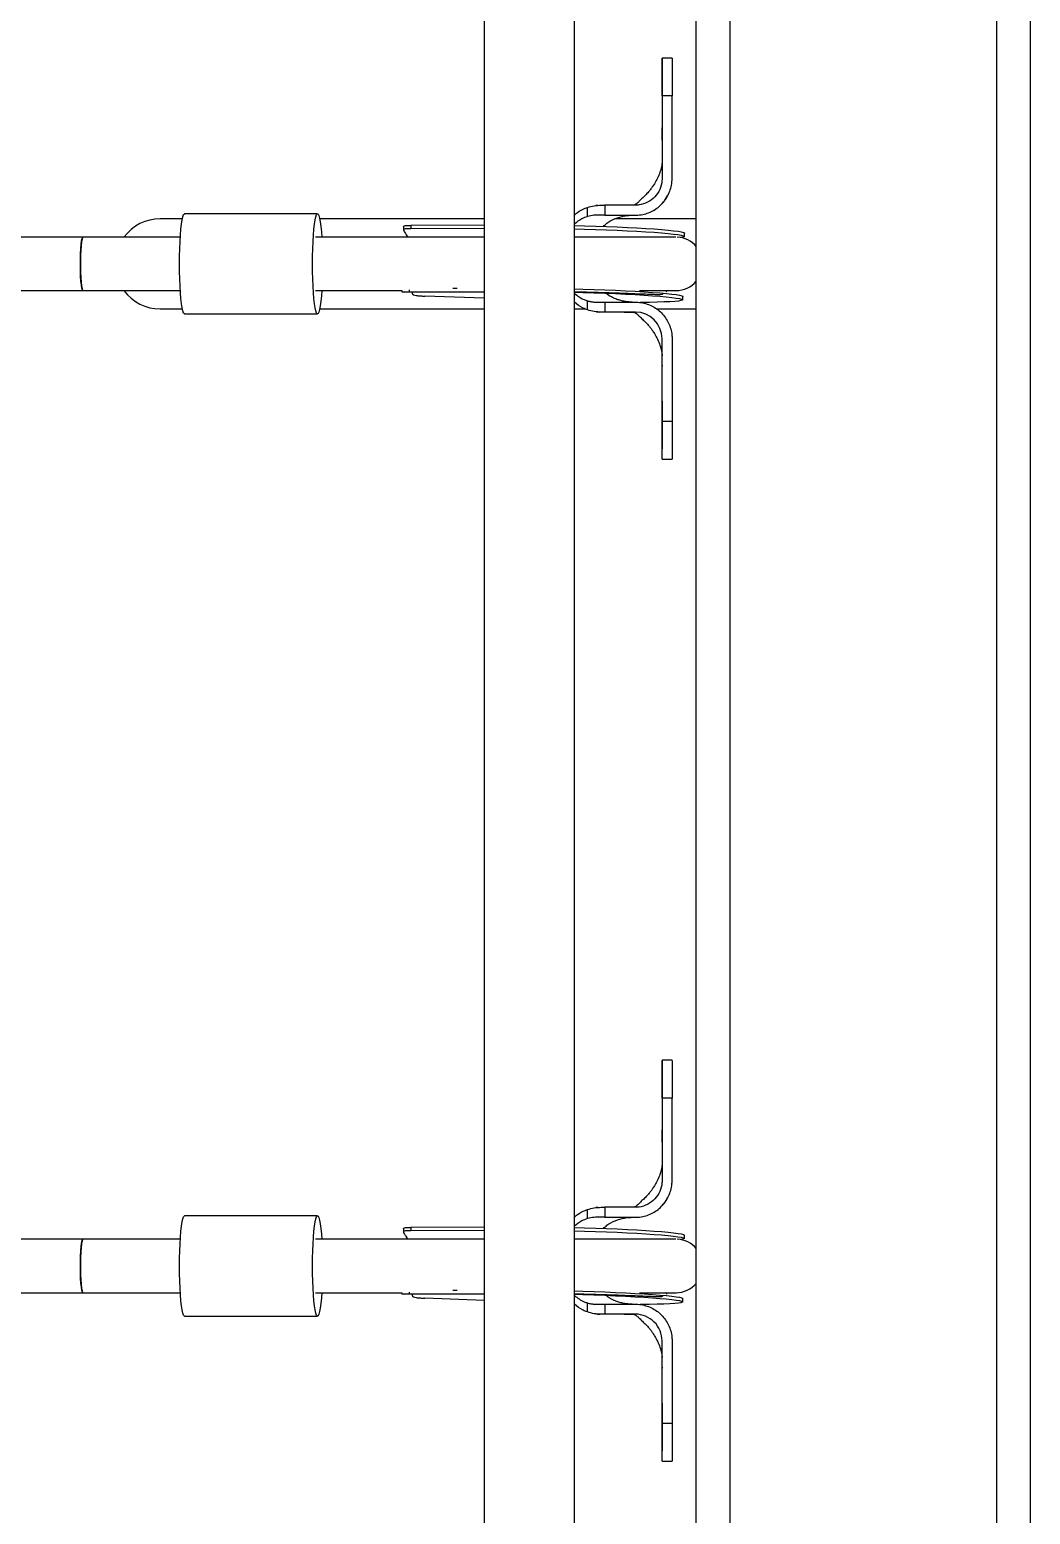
# Model space of a CAD drawing. Header units: millimetres. Extents: x -3650 to 2858, y -2899 to 2376.
# Drawn here: x 1008.4 to 1308, y 51.4 to 495.9 of the extents above; entities that cross this region are included whole.
import ezdxf

# ---------------------------------------------------------------- set-up
doc = ezdxf.new("R2010")
doc.units = ezdxf.units.MM
doc.layers.add('DIKOM_ОБЪЕКТ', color=7, linetype='Continuous')

msp = doc.modelspace()

# ---------------------------------------------------------------- linework, layer by layer
at = {"layer": 'DIKOM_ОБЪЕКТ'}
for p, q in [((1217.96, 725.76), (1217.96, -474.24)), ((1297.96, -474.24), (1297.96, 725.76)), ((1307.96, 725.76), (1307.96, -474.24)), ((1207.96, -384.24), (1207.96, 635.76)), ((1144.46, 621.76), (1144.46, -370.24)), ((1171.46, -370.24), (1171.46, 621.76)), ((1197.71, 487.32), (1197.71, 482.04)), ((1200.71, 487.32), (1197.71, 487.32)), ((1197.71, 480.72), (1197.71, 483.83)), ((1197.71, 480.95), (1197.71, 483.19)), ((1197.71, 476.03), (1197.71, 451.32)), ((1200.71, 476.03), (1197.71, 476.03)), ((1200.71, 451.32), (1200.71, 476.03)), ((1198.41, 444.59), (1199.45, 446.34)), ((1094.54, 440.76), (1054.74, 440.76)), ((1175.36, 439.93), (1175.36, 442.65)), ((1178.45, 443.24), (1177.88, 443.22)), ((1180.57, 443.32), (1180.57, 440.32)), ((1188.71, 443.32), (1180.57, 443.32)), ((1180.57, 440.32), (1188.71, 440.32)), ((1189.71, 443.32), (1188.71, 443.32)), ((1188.71, 440.32), (1189.71, 440.32)), ((1197.74, 443.88), (1198.04, 444.21)), ((1054.09, 439.26), (1047.46, 439.26)), ((1144.46, 439.26), (1095.19, 439.26)), ((1120.33, 436.92), (1120.3, 435.89)), ((1122.51, 437.29), (1122.49, 436.29)), ((1144.46, 436.38), (1122.49, 436.29)), ((1144.46, 437.38), (1122.51, 437.29)), ((1207.96, 439.26), (1183.63, 439.26)), ((1024.33, 433.76), (959.07, 433.76)), ((1053.47, 433.76), (1024.33, 433.76)), ((1144.46, 433.76), (1093.93, 433.76)), ((1121.65, 433.76), (1121.21, 434.41)), ((1201.78, 433.76), (1171.46, 433.76)), ((1204.38, 433.98), (1204.41, 434.97)), ((1121.99, 417.96), (1121.98, 417.32)), ((1136.32, 418.37), (1135.05, 418.37)), ((959.07, 417.76), (1024.33, 417.76)), ((1024.33, 417.76), (1053.47, 417.76)), ((1093.93, 417.76), (1119.82, 417.76)), ((1119.82, 417.76), (1119.81, 417.44)), ((1120.53, 417.3), (1144.46, 417.39)), ((1144.46, 417.41), (1121.98, 417.32)), ((1122.85, 417.3), (1122.85, 417.26)), ((1144.46, 415.45), (1126.7, 416.11)), ((1175.36, 411.98), (1175.36, 414.7)), ((1180.57, 414.32), (1180.57, 411.32)), ((1180.57, 414.32), (1188.71, 414.32)), ((1188.71, 414.32), (1189.71, 414.32)), ((1190.9, 417.76), (1201.88, 417.76)), ((1203.88, 415), (1203.9, 416)), ((1047.46, 412.26), (1054.09, 412.26)), ((1054.74, 410.76), (1094.54, 410.76)), ((1095.19, 412.26), (1144.46, 412.26)), ((1171.46, 412.26), (1174.84, 412.26)), ((1178.08, 411.38), (1178.86, 411.37)), ((1178.36, 411.37), (1179.06, 411.35)), ((1188.71, 411.32), (1180.57, 411.32)), ((1189.71, 411.32), (1188.71, 411.32)), ((1196.12, 412.26), (1207.96, 412.26)), ((1197.71, 378.6), (1197.71, 403.32)), ((1200.71, 403.32), (1200.71, 378.6)), ((1197.7, 379.83), (1197.71, 373.19)), ((1200.71, 378.6), (1197.71, 378.6)), ((1197.71, 378.42), (1197.71, 378.03)), ((1197.71, 373.13), (1197.71, 370.39)), ((1197.71, 367.32), (1200.71, 367.32)), ((1197.71, 187.32), (1197.71, 182.04)), ((1200.71, 187.32), (1197.71, 187.32)), ((1197.71, 180.72), (1197.71, 183.83)), ((1197.71, 180.95), (1197.71, 183.19)), ((1197.71, 176.03), (1197.71, 151.32)), ((1200.71, 176.03), (1197.71, 176.03)), ((1200.71, 151.32), (1200.71, 176.03)), ((1175.36, 139.93), (1175.36, 142.65)), ((1178.45, 143.24), (1177.88, 143.22)), ((1180.57, 143.32), (1180.57, 140.32)), ((1188.71, 143.32), (1180.57, 143.32)), ((1189.71, 143.32), (1188.71, 143.32)), ((1197.74, 143.88), (1198.04, 144.21)), ((1198.41, 144.59), (1199.45, 146.34)), ((1094.54, 140.76), (1054.74, 140.76)), ((1180.57, 140.32), (1188.71, 140.32)), ((1188.71, 140.32), (1189.71, 140.32)), ((1024.33, 133.76), (959.07, 133.76)), ((1053.47, 133.76), (1024.33, 133.76)), ((1144.46, 133.76), (1093.93, 133.76)), ((1120.33, 136.92), (1120.3, 135.89)), ((1121.65, 133.76), (1121.21, 134.41)), ((1122.51, 137.29), (1122.49, 136.29)), ((1144.46, 136.38), (1122.49, 136.29)), ((1144.46, 137.38), (1122.51, 137.29)), ((1201.78, 133.76), (1171.46, 133.76)), ((1204.38, 133.98), (1204.41, 134.97)), ((959.07, 117.76), (1024.33, 117.76)), ((1024.33, 117.76), (1053.47, 117.76)), ((1093.93, 117.76), (1119.82, 117.76)), ((1119.82, 117.76), (1119.81, 117.44)), ((1120.53, 117.3), (1144.46, 117.39)), ((1121.99, 117.96), (1121.98, 117.32)), ((1144.46, 117.41), (1121.98, 117.32)), ((1122.85, 117.31), (1122.85, 117.26)), ((1144.46, 115.45), (1126.7, 116.11)), ((1136.32, 118.37), (1135.05, 118.37)), ((1190.9, 117.76), (1201.88, 117.76)), ((1203.88, 115), (1203.9, 116)), ((1175.36, 111.98), (1175.36, 114.7)), ((1178.08, 111.38), (1178.86, 111.37)), ((1178.36, 111.37), (1179.06, 111.35)), ((1180.57, 114.32), (1180.57, 111.32)), ((1180.57, 114.32), (1188.71, 114.32)), ((1188.71, 111.32), (1180.57, 111.32)), ((1188.71, 114.32), (1189.71, 114.32)), ((1189.71, 111.32), (1188.71, 111.32)), ((1054.74, 110.76), (1094.54, 110.76)), ((1197.71, 78.6), (1197.71, 103.32)), ((1200.71, 103.32), (1200.71, 78.6)), ((1197.7, 79.83), (1197.71, 73.19)), ((1200.71, 78.6), (1197.71, 78.6)), ((1197.71, 78.42), (1197.71, 78.03)), ((1197.71, 73.13), (1197.71, 70.39)), ((1197.71, 67.32), (1200.71, 67.32))]:
    msp.add_line(p, q, dxfattribs=at)
at = {"layer": 'DIKOM_ОБЪЕКТ', "flags": 128}
for points in [[(1053.24, 425.76), (1053.26, 428.05), (1053.31, 430.29), (1053.4, 432.42), (1053.52, 434.39), (1053.66, 436.16), (1053.83, 437.69), (1054.02, 438.94), (1054.23, 439.88), (1054.45, 440.49), (1054.68, 440.75), (1054.74, 440.76)], [(1093.05, 425.76), (1093.06, 428.05), (1093.11, 430.29), (1093.2, 432.42), (1093.32, 434.39), (1093.46, 436.16), (1093.63, 437.69), (1093.82, 438.94), (1094.03, 439.88), (1094.25, 440.49), (1094.48, 440.75), (1094.71, 440.66), (1094.93, 440.23), (1095.15, 439.45), (1095.35, 438.35), (1095.53, 436.96), (1095.69, 435.31), (1095.8, 433.76)], [(1171.46, 437.25), (1174.53, 437.17), (1177.84, 437.07), (1181.1, 436.95), (1184.27, 436.83), (1187.32, 436.68), (1190.2, 436.53), (1192.89, 436.37), (1195.36, 436.21), (1197.58, 436.03), (1199.52, 435.86), (1201.16, 435.69), (1202.48, 435.51), (1203.46, 435.34), (1204.1, 435.18), (1204.39, 435.02), (1204.41, 434.97)], [(1171.46, 436.25), (1174.51, 436.17), (1177.82, 436.07), (1181.07, 435.96), (1184.24, 435.83), (1187.29, 435.69), (1190.17, 435.53), (1192.87, 435.37), (1195.33, 435.21), (1197.55, 435.04), (1199.49, 434.86), (1201.13, 434.69), (1202.45, 434.52), (1203.44, 434.35), (1204.08, 434.18), (1204.37, 434.02), (1204.3, 433.88), (1203.88, 433.74), (1203.29, 433.64)], [(1024.33, 417.76), (1024.16, 417.95), (1024, 418.5), (1023.85, 419.39), (1023.73, 420.58), (1023.63, 422.02), (1023.57, 423.62), (1023.54, 425.33), (1023.55, 427.06), (1023.59, 428.72), (1023.67, 430.25), (1023.78, 431.57), (1023.92, 432.62), (1024.08, 433.34), (1024.25, 433.72), (1024.33, 433.76)], [(1024.33, 433.76), (1024.2, 433.66), (1024.04, 433.19), (1023.89, 432.38), (1023.75, 431.26), (1023.65, 429.89), (1023.58, 428.32), (1023.54, 426.63), (1023.54, 424.9), (1023.58, 423.21), (1023.65, 421.64), (1023.75, 420.26), (1023.89, 419.14), (1024.04, 418.33), (1024.2, 417.87), (1024.33, 417.76)], [(1054.74, 410.76), (1054.68, 410.77), (1054.45, 411.04), (1054.23, 411.65), (1054.02, 412.59), (1053.83, 413.83), (1053.66, 415.36), (1053.52, 417.13), (1053.4, 419.11), (1053.31, 421.24), (1053.26, 423.47), (1053.24, 425.76)], [(1095.8, 417.76), (1095.69, 416.22), (1095.53, 414.56), (1095.35, 413.17), (1095.15, 412.08), (1094.93, 411.3), (1094.71, 410.86), (1094.48, 410.77), (1094.25, 411.04), (1094.03, 411.65), (1093.82, 412.59), (1093.63, 413.83), (1093.46, 415.36), (1093.32, 417.13), (1093.2, 419.11), (1093.11, 421.24), (1093.06, 423.47), (1093.05, 425.76)], [(1171.46, 418.27), (1174.03, 418.2), (1177.33, 418.1), (1180.59, 417.98), (1183.76, 417.85), (1186.81, 417.71), (1189.69, 417.56), (1192.38, 417.4), (1194.85, 417.23), (1197.07, 417.06), (1199.01, 416.89), (1200.65, 416.71), (1201.97, 416.54), (1202.95, 416.37), (1203.6, 416.21), (1203.88, 416.05), (1203.9, 416)], [(1171.46, 417.27), (1174, 417.2), (1177.31, 417.1), (1180.57, 416.98), (1183.73, 416.85), (1186.78, 416.71), (1189.67, 416.56), (1192.36, 416.4), (1194.83, 416.23), (1197.04, 416.06), (1198.98, 415.89), (1200.62, 415.71), (1201.94, 415.54), (1202.93, 415.37), (1203.57, 415.21), (1203.86, 415.05), (1203.79, 414.9), (1203.37, 414.76), (1202.6, 414.64), (1201.48, 414.53), (1200.04, 414.43), (1198.28, 414.35), (1196.24, 414.29), (1193.92, 414.24), (1191.37, 414.21), (1191.11, 414.21)], [(1197.69, 395.48), (1197.69, 395.33), (1197.69, 395.18)], [(1053.24, 125.76), (1053.26, 128.05), (1053.31, 130.29), (1053.4, 132.42), (1053.52, 134.39), (1053.66, 136.16), (1053.83, 137.69), (1054.02, 138.94), (1054.23, 139.88), (1054.45, 140.49), (1054.68, 140.75), (1054.74, 140.76)], [(1093.05, 125.76), (1093.06, 128.05), (1093.11, 130.29), (1093.2, 132.42), (1093.32, 134.39), (1093.46, 136.16), (1093.63, 137.69), (1093.82, 138.94), (1094.03, 139.88), (1094.25, 140.49), (1094.48, 140.75), (1094.71, 140.66), (1094.93, 140.23), (1095.15, 139.45), (1095.35, 138.35), (1095.53, 136.96), (1095.69, 135.31), (1095.8, 133.76)], [(1024.33, 117.76), (1024.16, 117.95), (1024, 118.5), (1023.85, 119.39), (1023.73, 120.58), (1023.63, 122.02), (1023.57, 123.62), (1023.54, 125.33), (1023.55, 127.06), (1023.59, 128.72), (1023.67, 130.25), (1023.78, 131.57), (1023.92, 132.62), (1024.08, 133.34), (1024.25, 133.72), (1024.33, 133.76)], [(1024.33, 133.76), (1024.2, 133.66), (1024.04, 133.19), (1023.89, 132.38), (1023.75, 131.26), (1023.65, 129.89), (1023.58, 128.32), (1023.54, 126.63), (1023.54, 124.9), (1023.58, 123.21), (1023.65, 121.64), (1023.75, 120.26), (1023.89, 119.14), (1024.04, 118.33), (1024.2, 117.87), (1024.33, 117.76)], [(1171.46, 137.25), (1174.53, 137.17), (1177.84, 137.07), (1181.1, 136.95), (1184.27, 136.83), (1187.32, 136.68), (1190.2, 136.53), (1192.89, 136.37), (1195.36, 136.21), (1197.58, 136.03), (1199.52, 135.86), (1201.16, 135.69), (1202.48, 135.51), (1203.46, 135.34), (1204.1, 135.18), (1204.39, 135.02), (1204.41, 134.97)], [(1171.46, 136.25), (1174.51, 136.17), (1177.82, 136.07), (1181.07, 135.96), (1184.24, 135.83), (1187.29, 135.69), (1190.17, 135.53), (1192.87, 135.37), (1195.33, 135.21), (1197.55, 135.04), (1199.49, 134.86), (1201.13, 134.69), (1202.45, 134.52), (1203.44, 134.35), (1204.08, 134.18), (1204.37, 134.02), (1204.3, 133.88), (1203.88, 133.74), (1203.29, 133.64)], [(1054.74, 110.76), (1054.68, 110.77), (1054.45, 111.04), (1054.23, 111.65), (1054.02, 112.58), (1053.83, 113.83), (1053.66, 115.36), (1053.52, 117.13), (1053.4, 119.11), (1053.31, 121.24), (1053.26, 123.47), (1053.24, 125.76)], [(1095.8, 117.76), (1095.69, 116.22), (1095.53, 114.56), (1095.35, 113.17), (1095.15, 112.08), (1094.93, 111.3), (1094.71, 110.86), (1094.48, 110.77), (1094.25, 111.04), (1094.03, 111.65), (1093.82, 112.58), (1093.63, 113.83), (1093.46, 115.36), (1093.32, 117.13), (1093.2, 119.11), (1093.11, 121.24), (1093.06, 123.47), (1093.05, 125.76)], [(1171.46, 118.27), (1174.03, 118.2), (1177.33, 118.1), (1180.59, 117.98), (1183.76, 117.85), (1186.81, 117.71), (1189.69, 117.56), (1192.38, 117.4), (1194.85, 117.23), (1197.07, 117.06), (1199.01, 116.89), (1200.65, 116.71), (1201.97, 116.54), (1202.95, 116.37), (1203.6, 116.21), (1203.88, 116.05), (1203.9, 116)], [(1171.46, 117.27), (1174, 117.2), (1177.31, 117.1), (1180.57, 116.98), (1183.73, 116.85), (1186.78, 116.71), (1189.67, 116.56), (1192.36, 116.4), (1194.83, 116.23), (1197.04, 116.06), (1198.98, 115.89), (1200.62, 115.71), (1201.94, 115.54), (1202.93, 115.37), (1203.57, 115.21), (1203.86, 115.05), (1203.79, 114.9), (1203.37, 114.76), (1202.6, 114.64), (1201.48, 114.53), (1200.04, 114.43), (1198.28, 114.35), (1196.24, 114.29), (1193.92, 114.24), (1191.37, 114.21), (1191.11, 114.21)], [(1197.69, 95.48), (1197.69, 95.33), (1197.69, 95.18)]]:
    msp.add_lwpolyline(points, dxfattribs=at)
at = {"layer": 'DIKOM_ОБЪЕКТ'}
for centre, radius, start, end in [((1047.46, 425.76), 13.5, 90, 143.6588), ((1201.88, 425.76), 8, 40.5641, 87.2671), ((1201.88, 425.76), 8, 270, 319.4359), ((1047.46, 425.76), 13.5, 216.3412, 270), ((1189.71, 403.32), 8, 0.0001, 89.9991), ((1201.88, 125.76), 8, 40.5641, 87.2671), ((1201.88, 125.76), 8, 270, 319.4359), ((1189.71, 103.32), 8, 359.9992, 90.0008)]:
    msp.add_arc(centre, radius, start, end, dxfattribs=at)
for points, knots in [([(1197.71, 476.03), (1197.71, 476.12), (1197.71, 476.53), (1197.71, 478.25), (1197.71, 480.66), (1197.71, 483.2), (1197.71, 485.04), (1197.71, 486.37), (1197.71, 487.18), (1197.71, 487.26), (1197.71, 487.3)], [0, 0, 0, 0, 0.012373, 0.06189, 0.261123, 0.409634, 0.562453, 0.710964, 0.863783, 1, 1, 1, 1]), ([(1200.71, 487.3), (1200.71, 487.26), (1200.71, 487.17), (1200.71, 486.32), (1200.71, 484.98), (1200.71, 483.11), (1200.71, 480.93), (1200.71, 478.54), (1200.71, 476.88), (1200.71, 476.03)], [0, 0, 0, 0, 0.144052, 0.292535, 0.445323, 0.593805, 0.746594, 0.872017, 1, 1, 1, 1]), ([(1197.71, 481.68), (1197.71, 480.57), (1197.71, 478.23), (1197.71, 475.74), (1197.7, 474.44)], [0, 0, 0, 0, 0.47816, 1, 1, 1, 1]), ([(1197.71, 482.04), (1197.71, 481.65), (1197.71, 480.87), (1197.71, 479.66), (1197.71, 479.04)], [0, 0, 0, 0, 0.492054, 1, 1, 1, 1]), ([(1197.71, 476.43), (1197.7, 475.49), (1197.7, 473.53), (1197.71, 471.02), (1197.71, 469.71)], [0, 0, 0, 0, 0.477464, 1, 1, 1, 1]), ([(1197.71, 462.87), (1197.71, 462.85), (1197.71, 462.78), (1197.71, 463.17), (1197.7, 464), (1197.7, 465.18), (1197.71, 466.09), (1197.71, 466.52)], [0, 0, 0, 0, 0.064251, 0.306798, 0.549351, 0.791899, 1, 1, 1, 1]), ([(1197.71, 456.19), (1197.68, 455.82), (1197.64, 455.12), (1197.16, 453.3), (1196.45, 451.56), (1195.68, 450.13), (1194.98, 449.04), (1194.32, 448.12), (1193.61, 447.24), (1192.75, 446.28), (1191.71, 445.38), (1190.94, 444.5), (1190.25, 443.91), (1189.73, 443.51), (1189.49, 443.41), (1189.43, 443.39), (1189.39, 443.38), (1189.36, 443.37), (1189.33, 443.36), (1189.23, 443.33), (1189.18, 443.33), (1189.12, 443.32), (1188.83, 443.32), (1188.71, 443.32), (1188.67, 443.32)], [0, 0, 0, 0, 0.150024, 0.285113, 0.400984, 0.491058, 0.549652, 0.595438, 0.653438, 0.721438, 0.788231, 0.844914, 0.895825, 0.920025, 0.924453, 0.926116, 0.92758, 0.929024, 0.930601, 0.934412, 0.957289, 0.976122, 0.990799, 1, 1, 1, 1]), ([(1197.69, 456.51), (1197.69, 456.43), (1197.69, 456.27), (1197.69, 456.1), (1197.69, 456.02)], [0, 0, 0, 0, 0.49806, 1, 1, 1, 1]), ([(1197.71, 451.32), (1197.7, 451.09), (1197.67, 449.97), (1197.14, 447.98), (1195.63, 445.71), (1193.44, 444.07), (1191.34, 443.39), (1190.07, 443.33), (1189.71, 443.32)], [0, 0, 0, 0, 0.054127, 0.268331, 0.482526, 0.697283, 0.911982, 1, 1, 1, 1]), ([(1189.71, 440.32), (1189.79, 440.32), (1190.22, 440.32), (1191.88, 440.44), (1194.64, 441.24), (1197.71, 443.46), (1199.85, 446.56), (1200.64, 449.35), (1200.69, 450.95), (1200.71, 451.32)], [0, 0, 0, 0, 0.014813, 0.07411, 0.290037, 0.505971, 0.72095, 0.936008, 1, 1, 1, 1]), ([(1171.46, 440.36), (1171.76, 440.62), (1172.72, 441.48), (1174.1, 442.18), (1175.14, 442.57), (1175.36, 442.65)], [0, 0, 0, 0, 0.26014, 0.848544, 1, 1, 1, 1]), ([(1175.36, 442.65), (1176.02, 442.84), (1177.36, 443.24), (1178.77, 443.29), (1179.49, 443.32)], [0, 0, 0, 0, 0.491614, 1, 1, 1, 1]), ([(1180.57, 440.32), (1180.48, 440.32), (1180.06, 440.32), (1178.98, 440.31), (1177.3, 440.38), (1176.01, 440.08), (1175.36, 439.93)], [0, 0, 0, 0, 0.04834, 0.241897, 0.617086, 1, 1, 1, 1]), ([(1179.49, 443.32), (1179.58, 443.32), (1179.94, 443.32), (1180.3, 443.32), (1180.57, 443.32)], [0, 0, 0, 0, 0.256317, 1, 1, 1, 1]), ([(1180.13, 436.99), (1180.48, 437.32), (1181.53, 438.3), (1183.67, 439.4), (1185.94, 440.08), (1187.55, 440.28), (1188.32, 440.31), (1188.62, 440.32), (1188.72, 440.32)], [0, 0, 0, 0, 0.153151, 0.45303, 0.754289, 0.900757, 0.967881, 1, 1, 1, 1]), ([(1198, 444.09), (1198.05, 444.15), (1198.16, 444.27), (1198.25, 444.38), (1198.29, 444.44)], [0, 0, 0, 0, 0.500186, 1, 1, 1, 1]), ([(1120.33, 436.92), (1120.33, 436.92), (1120.26, 437.09), (1120.55, 437.18), (1121.24, 437.28), (1122.08, 437.29), (1122.51, 437.29)], [0, 0, 0, 0, 0.005856, 0.331136, 0.660359, 1, 1, 1, 1]), ([(1122.49, 436.29), (1122.05, 436.29), (1121.19, 436.28), (1120.44, 436.19), (1120.22, 435.91), (1120.5, 435.35), (1120.97, 434.73), (1121.21, 434.41)], [0, 0, 0, 0, 0.203169, 0.406421, 0.606933, 0.79752, 1, 1, 1, 1]), ([(1175.36, 439.93), (1174.77, 439.73), (1173.33, 439.22), (1172.16, 438.22), (1171.46, 437.63)], [0, 0, 0, 0, 0.405663, 1, 1, 1, 1]), ([(1121.98, 417.32), (1121.55, 417.31), (1120.69, 417.3), (1119.93, 417.27), (1119.86, 417.38), (1119.83, 417.44)], [0, 0, 0, 0, 0.346213, 0.692522, 1, 1, 1, 1]), ([(1122.9, 417.25), (1122.88, 417.17), (1122.81, 416.83), (1123.19, 416.51), (1124.05, 416.27), (1125.27, 416.17), (1126.24, 416.13), (1126.7, 416.11)], [0, 0, 0, 0, 0.079847, 0.322967, 0.55338, 0.788725, 1, 1, 1, 1]), ([(1171.46, 417.43), (1171.65, 417.43), (1172.84, 417.41), (1175.95, 417.33), (1180.57, 417.2), (1185.47, 417.03), (1189.53, 416.87), (1192.72, 416.74), (1195.1, 416.64), (1196.7, 416.61), (1197.72, 416.6), (1197.91, 416.72), (1197.98, 416.77)], [0, 0, 0, 0, 0.015343, 0.095892, 0.248608, 0.390356, 0.521091, 0.640803, 0.749551, 0.84746, 0.934722, 1, 1, 1, 1]), ([(1171.46, 416.92), (1172.38, 416.21), (1173.6, 415.28), (1175.02, 414.81), (1175.36, 414.7)], [0, 0, 0, 0, 0.76577, 1, 1, 1, 1]), ([(1175.36, 411.98), (1174.92, 412.15), (1173.49, 412.69), (1172.29, 413.65), (1171.46, 414.32)], [0, 0, 0, 0, 0.307774, 1, 1, 1, 1]), ([(1175.36, 414.7), (1175.44, 414.68), (1175.84, 414.56), (1176.59, 414.41), (1177.43, 414.32), (1178.61, 414.31), (1179.6, 414.32), (1180.43, 414.32), (1180.57, 414.32)], [0, 0, 0, 0, 0.048377, 0.242058, 0.435729, 0.532445, 0.919396, 1, 1, 1, 1]), ([(1188.76, 414.32), (1188.33, 414.33), (1187.48, 414.35), (1186.23, 414.54), (1185.02, 414.83), (1183.33, 415.43), (1181.79, 416.15), (1180.87, 417), (1180.66, 417.19)], [0, 0, 0, 0, 0.145834, 0.290774, 0.432323, 0.570159, 0.905316, 1, 1, 1, 1]), ([(1189.71, 414.32), (1189.79, 414.32), (1190.22, 414.31), (1191.87, 414.2), (1194.62, 413.4), (1197.68, 411.2), (1199.83, 408.12), (1200.64, 405.32), (1200.69, 403.7), (1200.71, 403.32)], [0, 0, 0, 0, 0.014813, 0.074105, 0.288776, 0.503458, 0.718043, 0.933091, 1, 1, 1, 1]), ([(1199.09, 417.34), (1199.1, 417.38), (1199.12, 417.44), (1198.86, 417.67), (1198.75, 417.76)], [0, 0, 0, 0, 0.594367, 1, 1, 1, 1]), ([(1179.48, 411.32), (1178.79, 411.34), (1177.38, 411.39), (1176.04, 411.78), (1175.36, 411.98)], [0, 0, 0, 0, 0.492161, 1, 1, 1, 1]), ([(1180.57, 411.32), (1180.48, 411.32), (1180.12, 411.32), (1179.76, 411.32), (1179.49, 411.32)], [0, 0, 0, 0, 0.256194, 1, 1, 1, 1]), ([(1186.4, 411.32), (1186.36, 411.32), (1186.28, 411.32), (1186.46, 411.32), (1187.12, 411.32), (1187.85, 411.32), (1188.4, 411.32), (1188.9, 411.32), (1189.17, 411.31), (1189.24, 411.3), (1189.28, 411.3), (1189.35, 411.27), (1189.38, 411.26), (1189.41, 411.25), (1189.45, 411.24), (1189.51, 411.21), (1189.75, 411.12), (1190.25, 410.71), (1190.98, 410.08), (1191.82, 409.16), (1192.85, 408.22), (1193.71, 407.28), (1194.37, 406.45), (1194.99, 405.58), (1195.68, 404.5), (1196.46, 403.06), (1197.17, 401.29), (1197.64, 399.44), (1197.69, 398.72), (1197.71, 398.35)], [0, 0, 0, 0, 0.038804, 0.073968, 0.124838, 0.17222, 0.205994, 0.227859, 0.241699, 0.254338, 0.268536, 0.27144, 0.272632, 0.273738, 0.274875, 0.276185, 0.279636, 0.298264, 0.337809, 0.388347, 0.446677, 0.494112, 0.533654, 0.567927, 0.614047, 0.684939, 0.776097, 0.882281, 1, 1, 1, 1]), ([(1197.71, 388.09), (1197.71, 388.14), (1197.71, 388.69), (1197.7, 389.68), (1197.7, 390.86), (1197.71, 391.58), (1197.71, 391.89), (1197.71, 391.81), (1197.71, 391.8)], [0, 0, 0, 0, 0.02217, 0.263626, 0.505085, 0.74654, 0.987998, 1, 1, 1, 1]), ([(1197.71, 384.64), (1197.71, 383.33), (1197.7, 380.83), (1197.7, 378.88), (1197.71, 377.95)], [0, 0, 0, 0, 0.522448, 1, 1, 1, 1]), ([(1197.71, 367.34), (1197.71, 367.33), (1197.71, 367.24), (1197.71, 367.59), (1197.71, 368.45), (1197.71, 369.89), (1197.71, 371.82), (1197.71, 374.59), (1197.71, 377.09), (1197.71, 378.6)], [0, 0, 0, 0, 0.012296, 0.165143, 0.313683, 0.466532, 0.615072, 0.767919, 1, 1, 1, 1]), ([(1200.71, 378.6), (1200.71, 378.52), (1200.71, 378.14), (1200.71, 376.56), (1200.71, 374.25), (1200.71, 371.73), (1200.71, 369.83), (1200.71, 368.4), (1200.71, 367.58), (1200.71, 367.23), (1200.71, 367.33), (1200.71, 367.33)], [0, 0, 0, 0, 0.011392, 0.056976, 0.240204, 0.388695, 0.541489, 0.689979, 0.842775, 0.991264, 1, 1, 1, 1]), ([(1197.71, 176.03), (1197.71, 176.12), (1197.71, 176.53), (1197.71, 178.25), (1197.71, 180.66), (1197.71, 183.2), (1197.71, 185.04), (1197.71, 186.37), (1197.71, 187.18), (1197.71, 187.26), (1197.71, 187.3)], [0, 0, 0, 0, 0.012373, 0.061891, 0.261123, 0.409635, 0.562451, 0.710964, 0.863782, 1, 1, 1, 1]), ([(1200.71, 187.3), (1200.71, 187.26), (1200.71, 187.17), (1200.71, 186.32), (1200.71, 184.98), (1200.71, 183.11), (1200.71, 180.93), (1200.71, 178.55), (1200.71, 176.88), (1200.71, 176.03)], [0, 0, 0, 0, 0.144052, 0.292534, 0.445322, 0.593804, 0.746593, 0.872017, 1, 1, 1, 1]), ([(1197.71, 181.68), (1197.71, 180.57), (1197.71, 178.23), (1197.71, 175.74), (1197.7, 174.44)], [0, 0, 0, 0, 0.478155, 1, 1, 1, 1]), ([(1197.71, 182.04), (1197.71, 181.65), (1197.71, 180.87), (1197.71, 179.66), (1197.71, 179.04)], [0, 0, 0, 0, 0.492056, 1, 1, 1, 1]), ([(1197.71, 176.43), (1197.7, 175.49), (1197.7, 173.53), (1197.71, 171.02), (1197.71, 169.71)], [0, 0, 0, 0, 0.477467, 1, 1, 1, 1]), ([(1197.71, 162.87), (1197.71, 162.85), (1197.71, 162.78), (1197.71, 163.17), (1197.7, 164), (1197.7, 165.18), (1197.71, 166.09), (1197.71, 166.52)], [0, 0, 0, 0, 0.06425, 0.306799, 0.549338, 0.791884, 1, 1, 1, 1]), ([(1197.71, 156.19), (1197.68, 155.82), (1197.64, 155.12), (1197.16, 153.3), (1196.45, 151.56), (1195.68, 150.13), (1194.98, 149.04), (1194.32, 148.12), (1193.61, 147.24), (1192.75, 146.28), (1191.71, 145.38), (1190.94, 144.5), (1190.25, 143.91), (1189.73, 143.51), (1189.49, 143.41), (1189.43, 143.39), (1189.39, 143.38), (1189.36, 143.37), (1189.33, 143.36), (1189.23, 143.33), (1189.18, 143.33), (1189.12, 143.32), (1188.83, 143.32), (1188.71, 143.32), (1188.67, 143.32)], [0, 0, 0, 0, 0.150023, 0.285112, 0.400986, 0.491056, 0.549651, 0.59544, 0.653437, 0.72144, 0.78823, 0.844913, 0.895824, 0.920026, 0.924453, 0.926116, 0.92758, 0.929024, 0.930601, 0.934412, 0.957289, 0.976122, 0.990799, 1, 1, 1, 1]), ([(1197.69, 156.51), (1197.69, 156.43), (1197.69, 156.27), (1197.69, 156.1), (1197.69, 156.02)], [0, 0, 0, 0, 0.498083, 1, 1, 1, 1]), ([(1197.71, 151.32), (1197.7, 151.09), (1197.67, 149.97), (1197.14, 147.98), (1195.63, 145.71), (1193.44, 144.07), (1191.34, 143.39), (1190.07, 143.33), (1189.71, 143.32)], [0, 0, 0, 0, 0.054126, 0.268331, 0.482533, 0.697283, 0.911982, 1, 1, 1, 1]), ([(1189.71, 140.32), (1189.79, 140.32), (1190.22, 140.32), (1191.88, 140.44), (1194.64, 141.24), (1197.71, 143.46), (1199.85, 146.56), (1200.64, 149.35), (1200.69, 150.95), (1200.71, 151.32)], [0, 0, 0, 0, 0.014813, 0.074109, 0.290036, 0.505965, 0.720944, 0.936008, 1, 1, 1, 1]), ([(1171.46, 140.36), (1171.76, 140.62), (1172.72, 141.48), (1174.1, 142.18), (1175.14, 142.57), (1175.36, 142.65)], [0, 0, 0, 0, 0.260152, 0.848547, 1, 1, 1, 1]), ([(1175.36, 142.65), (1176.02, 142.84), (1177.36, 143.24), (1178.77, 143.29), (1179.49, 143.32)], [0, 0, 0, 0, 0.491614, 1, 1, 1, 1]), ([(1179.49, 143.32), (1179.58, 143.32), (1179.94, 143.32), (1180.3, 143.32), (1180.57, 143.32)], [0, 0, 0, 0, 0.256317, 1, 1, 1, 1]), ([(1198, 144.09), (1198.05, 144.15), (1198.16, 144.27), (1198.25, 144.38), (1198.29, 144.44)], [0, 0, 0, 0, 0.500185, 1, 1, 1, 1]), ([(1175.36, 139.93), (1174.77, 139.73), (1173.33, 139.22), (1172.16, 138.22), (1171.46, 137.63)], [0, 0, 0, 0, 0.405669, 1, 1, 1, 1]), ([(1180.57, 140.32), (1180.48, 140.32), (1180.06, 140.32), (1178.98, 140.31), (1177.3, 140.38), (1176.01, 140.08), (1175.36, 139.93)], [0, 0, 0, 0, 0.04834, 0.241898, 0.617089, 1, 1, 1, 1]), ([(1180.13, 136.99), (1180.48, 137.32), (1181.53, 138.3), (1183.67, 139.4), (1185.94, 140.08), (1187.55, 140.28), (1188.32, 140.31), (1188.62, 140.32), (1188.72, 140.32)], [0, 0, 0, 0, 0.153158, 0.45303, 0.754291, 0.900757, 0.967881, 1, 1, 1, 1]), ([(1120.33, 136.92), (1120.33, 136.92), (1120.26, 137.09), (1120.55, 137.18), (1121.24, 137.28), (1122.08, 137.29), (1122.51, 137.29)], [0, 0, 0, 0, 0.005863, 0.331142, 0.660361, 1, 1, 1, 1]), ([(1122.49, 136.29), (1122.05, 136.29), (1121.19, 136.28), (1120.44, 136.19), (1120.22, 135.91), (1120.5, 135.35), (1120.97, 134.73), (1121.21, 134.41)], [0, 0, 0, 0, 0.20317, 0.406424, 0.606934, 0.797527, 1, 1, 1, 1]), ([(1121.98, 117.32), (1121.55, 117.31), (1120.69, 117.3), (1119.93, 117.27), (1119.86, 117.38), (1119.83, 117.44)], [0, 0, 0, 0, 0.346212, 0.69252, 1, 1, 1, 1]), ([(1122.9, 117.25), (1122.88, 117.17), (1122.81, 116.83), (1123.19, 116.51), (1124.05, 116.27), (1125.27, 116.17), (1126.24, 116.13), (1126.7, 116.11)], [0, 0, 0, 0, 0.079854, 0.322968, 0.553381, 0.788725, 1, 1, 1, 1]), ([(1171.46, 117.43), (1171.65, 117.43), (1172.84, 117.41), (1175.95, 117.33), (1180.57, 117.2), (1185.47, 117.03), (1189.53, 116.87), (1192.72, 116.74), (1195.1, 116.64), (1196.7, 116.61), (1197.72, 116.6), (1197.91, 116.72), (1197.98, 116.77)], [0, 0, 0, 0, 0.015343, 0.095892, 0.248608, 0.390356, 0.521091, 0.640803, 0.749551, 0.84746, 0.934722, 1, 1, 1, 1]), ([(1171.46, 116.92), (1172.38, 116.21), (1173.6, 115.28), (1175.02, 114.81), (1175.36, 114.7)], [0, 0, 0, 0, 0.765763, 1, 1, 1, 1]), ([(1188.76, 114.32), (1188.33, 114.33), (1187.48, 114.35), (1186.23, 114.54), (1185.02, 114.83), (1183.33, 115.43), (1181.79, 116.15), (1180.87, 117), (1180.66, 117.19)], [0, 0, 0, 0, 0.145835, 0.290778, 0.432328, 0.570165, 0.905324, 1, 1, 1, 1]), ([(1199.09, 117.34), (1199.1, 117.38), (1199.12, 117.44), (1198.86, 117.67), (1198.75, 117.76)], [0, 0, 0, 0, 0.594361, 1, 1, 1, 1]), ([(1175.36, 111.98), (1174.92, 112.15), (1173.49, 112.69), (1172.29, 113.65), (1171.46, 114.32)], [0, 0, 0, 0, 0.307774, 1, 1, 1, 1]), ([(1175.36, 114.7), (1175.44, 114.68), (1175.84, 114.56), (1176.59, 114.41), (1177.43, 114.32), (1178.61, 114.31), (1179.6, 114.32), (1180.43, 114.32), (1180.57, 114.32)], [0, 0, 0, 0, 0.048377, 0.242054, 0.435727, 0.532443, 0.919395, 1, 1, 1, 1]), ([(1179.48, 111.32), (1178.79, 111.34), (1177.38, 111.39), (1176.04, 111.78), (1175.36, 111.98)], [0, 0, 0, 0, 0.492161, 1, 1, 1, 1]), ([(1180.57, 111.32), (1180.48, 111.32), (1180.12, 111.32), (1179.76, 111.32), (1179.49, 111.32)], [0, 0, 0, 0, 0.256194, 1, 1, 1, 1]), ([(1186.4, 111.32), (1186.36, 111.32), (1186.28, 111.32), (1186.46, 111.32), (1187.12, 111.32), (1187.85, 111.32), (1188.4, 111.32), (1188.9, 111.32), (1189.17, 111.31), (1189.24, 111.3), (1189.28, 111.29), (1189.35, 111.27), (1189.38, 111.26), (1189.41, 111.25), (1189.45, 111.24), (1189.51, 111.21), (1189.75, 111.12), (1190.25, 110.71), (1190.98, 110.08), (1191.82, 109.16), (1192.85, 108.22), (1193.71, 107.28), (1194.37, 106.45), (1194.99, 105.58), (1195.68, 104.5), (1196.46, 103.06), (1197.17, 101.29), (1197.64, 99.44), (1197.69, 98.72), (1197.71, 98.35)], [0, 0, 0, 0, 0.038804, 0.073968, 0.124839, 0.17222, 0.205994, 0.227859, 0.241699, 0.254338, 0.268537, 0.27144, 0.272632, 0.273737, 0.274875, 0.276184, 0.279637, 0.298262, 0.33781, 0.388345, 0.446676, 0.49411, 0.533655, 0.567928, 0.614048, 0.68494, 0.776098, 0.882282, 1, 1, 1, 1]), ([(1189.71, 114.32), (1189.79, 114.32), (1190.22, 114.31), (1191.87, 114.19), (1194.62, 113.4), (1197.68, 111.2), (1199.83, 108.12), (1200.64, 105.32), (1200.69, 103.7), (1200.71, 103.32)], [0, 0, 0, 0, 0.014813, 0.074106, 0.288777, 0.503456, 0.718042, 0.93309, 1, 1, 1, 1]), ([(1197.71, 88.09), (1197.71, 88.14), (1197.71, 88.69), (1197.7, 89.68), (1197.7, 90.86), (1197.71, 91.58), (1197.71, 91.89), (1197.71, 91.81), (1197.71, 91.8)], [0, 0, 0, 0, 0.02217, 0.263628, 0.505088, 0.746545, 0.988001, 1, 1, 1, 1]), ([(1197.71, 84.64), (1197.71, 83.33), (1197.7, 80.83), (1197.7, 78.88), (1197.71, 77.95)], [0, 0, 0, 0, 0.522448, 1, 1, 1, 1]), ([(1197.71, 67.34), (1197.71, 67.33), (1197.71, 67.24), (1197.71, 67.59), (1197.71, 68.45), (1197.71, 69.89), (1197.71, 71.82), (1197.71, 74.59), (1197.71, 77.09), (1197.71, 78.6)], [0, 0, 0, 0, 0.012296, 0.165144, 0.313683, 0.466529, 0.615069, 0.767915, 1, 1, 1, 1]), ([(1200.71, 78.6), (1200.71, 78.52), (1200.71, 78.14), (1200.71, 76.56), (1200.71, 74.25), (1200.71, 71.73), (1200.71, 69.83), (1200.71, 68.4), (1200.71, 67.58), (1200.71, 67.23), (1200.71, 67.33), (1200.71, 67.33)], [0, 0, 0, 0, 0.011392, 0.056976, 0.240208, 0.388695, 0.541492, 0.68998, 0.842775, 0.991264, 1, 1, 1, 1])]:
    msp.add_open_spline(points, degree=3, knots=knots, dxfattribs=at)

doc.saveas('drawing.dxf')
